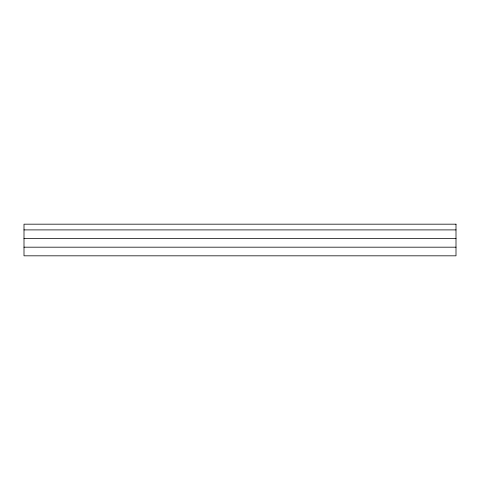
<?xml version="1.0" encoding="UTF-8"?>
<svg xmlns="http://www.w3.org/2000/svg" width="480" height="480" viewBox="0 0 480 480"><rect width="100%" height="100%" fill="white"/><g stroke="black" fill="none" stroke-linecap="round" stroke-linejoin="round"><path stroke-width="0.72" d="M24 229.902L456 229.902M24 238.542L456 238.542M24 247.182L456 247.182M456 224.178L24 224.178L24 255.822L456 255.822L456 224.178"/></g></svg>
